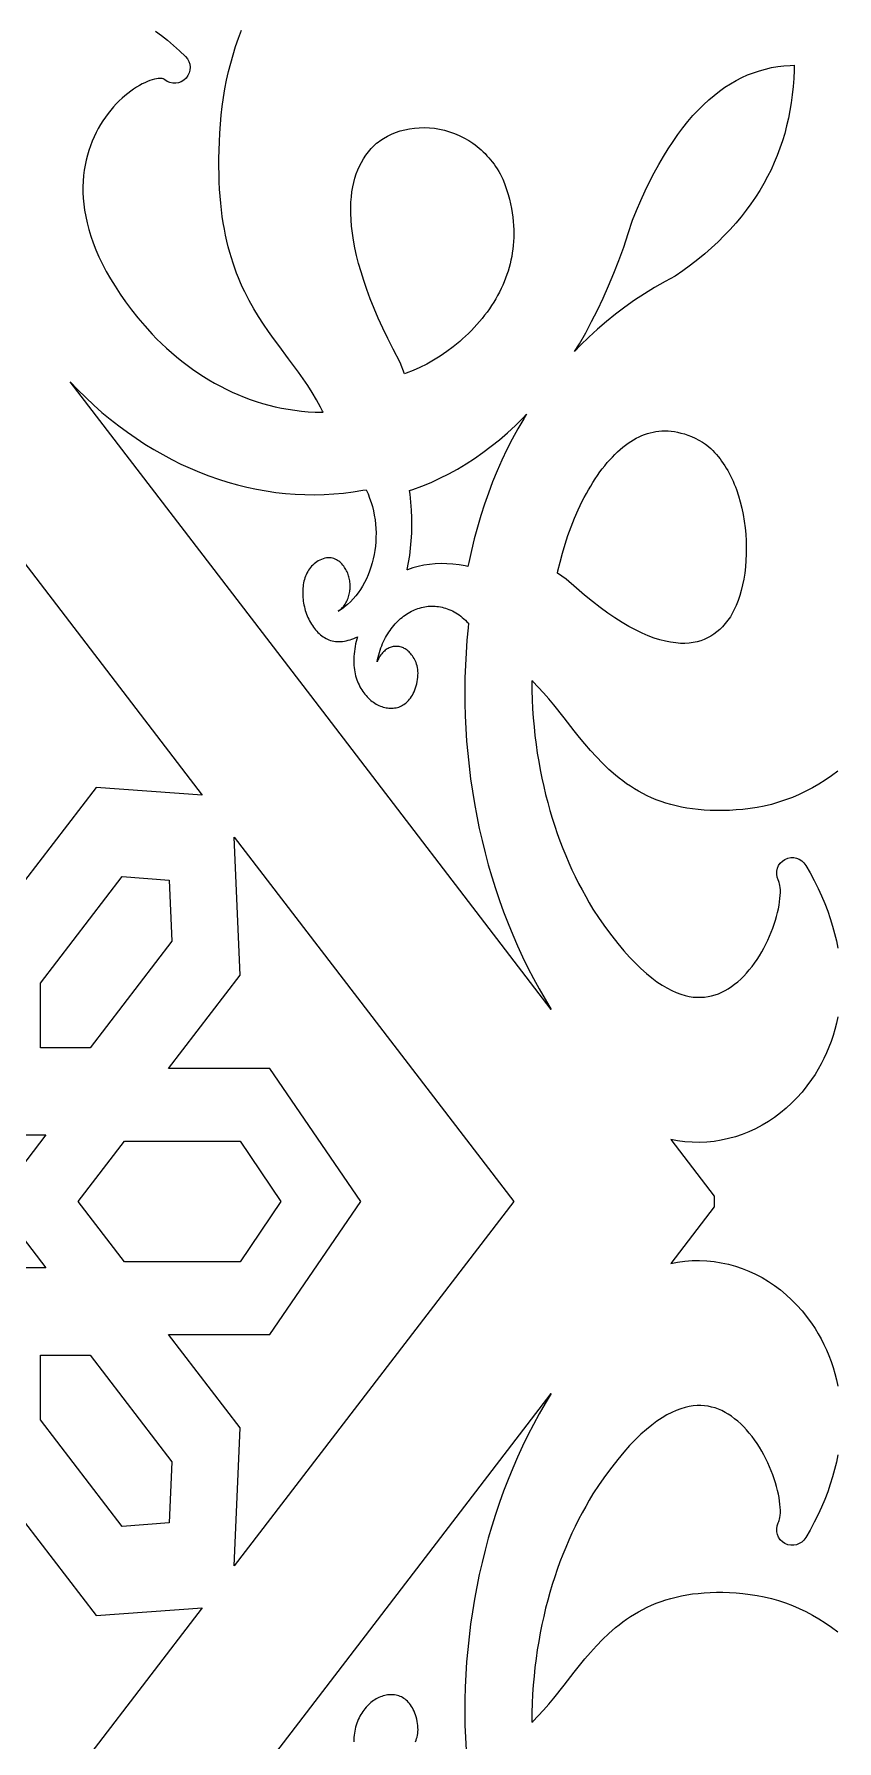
# Model space of a CAD drawing. Extents: x -400 to 400, y -350 to 350.
# Drawn here: x 140.9 to 244, y -234.4 to -15.4 of the extents above; entities that cross this region are included whole.
import ezdxf

# ---------------------------------------------------------------- set-up
doc = ezdxf.new("R2010")
doc.units = 0
doc.header["$MEASUREMENT"] = 0
doc.layers.add('LAYER_1', color=18, linetype='CONTINUOUS')

msp = doc.modelspace()

# ---------------------------------------------------------------- linework, layer by layer
at = {"layer": 'LAYER_1'}
for points in [[(156.48, -15), (157.25, -15.55), (158.03, -16.15), (158.8, -16.81), (159.57, -17.51), (160.32, -18.25, -0.955547), (157.65, -21.22), (157.54, -21.13), (157.53, -21.13), (157.5, -21.11), (157.44, -21.09), (157.34, -21.07), (157.2, -21.06), (157.03, -21.06), (156.83, -21.07), (156.6, -21.11), (156.34, -21.16), (156.05, -21.23), (155.75, -21.33), (155.43, -21.45), (155.1, -21.6), (154.75, -21.77), (154.4, -21.96), (154.03, -22.18), (153.66, -22.42), (153.29, -22.68), (152.92, -22.97), (152.54, -23.27), (152.17, -23.6), (151.8, -23.95), (151.43, -24.33), (151.07, -24.72), (150.72, -25.13), (150.38, -25.56), (150.04, -26.01), (149.72, -26.49), (149.41, -26.98), (149.12, -27.48), (148.84, -28.01), (148.58, -28.56), (148.34, -29.12), (148.11, -29.7), (147.91, -30.29), (147.73, -30.91), (147.57, -31.54), (147.43, -32.19), (147.32, -32.85), (147.24, -33.53), (147.18, -34.23), (147.15, -34.95), (147.16, -35.68), (147.19, -36.43), (147.26, -37.2), (147.37, -37.98), (147.51, -38.78), (147.69, -39.6), (147.91, -40.44), (148.17, -41.29), (148.47, -42.16), (148.82, -43.05), (149.21, -43.96), (149.65, -44.88), (150.14, -45.82), (150.68, -46.77), (151.28, -47.74), (151.93, -48.73), (152.63, -49.73), (153.39, -50.75), (154.21, -51.78), (155.1, -52.83), (156.03, -53.87), (156.62, -54.47), (157.25, -55.08), (157.88, -55.67), (158.53, -56.25), (159.18, -56.8), (159.85, -57.34), (160.53, -57.86), (161.22, -58.36), (161.91, -58.84), (162.62, -59.3), (163.34, -59.75), (164.06, -60.17), (164.8, -60.57), (165.54, -60.95), (166.3, -61.31), (167.06, -61.64), (167.84, -61.96), (168.62, -62.25), (169.41, -62.52), (170.21, -62.77), (171.02, -62.99), (171.84, -63.19), (172.67, -63.37), (173.51, -63.52), (174.36, -63.65), (175.22, -63.75), (176.09, -63.83), (176.97, -63.88), (177.85, -63.9), (177.99, -63.9), (177.92, -63.76), (177.67, -63.27), (177.14, -62.3), (176.6, -61.37), (176.03, -60.47), (175.44, -59.6), (174.84, -58.74), (173.57, -57.03), (172.29, -55.32), (171.63, -54.43), (170.99, -53.53), (170.34, -52.59), (169.71, -51.62), (169.1, -50.61), (168.5, -49.56), (167.94, -48.46), (167.66, -47.87), (167.39, -47.28), (167.14, -46.67), (166.89, -46.05), (166.65, -45.41), (166.43, -44.75), (166.21, -44.07), (166.01, -43.38), (165.82, -42.66), (165.64, -41.93), (165.47, -41.18), (165.32, -40.4), (165.18, -39.6), (165.05, -38.78), (164.94, -37.94), (164.85, -37.07), (164.77, -36.18), (164.71, -35.27), (164.66, -34.32), (164.63, -33.36), (164.61, -32.36), (164.62, -31.33), (164.64, -30.28), (164.68, -29.2), (164.73, -28.08), (164.81, -26.93), (164.91, -25.79), (165.04, -24.65), (165.2, -23.52), (165.39, -22.4), (165.61, -21.28), (165.86, -20.18), (166.13, -19.09), (166.43, -18.01), (166.76, -16.95), (167.12, -15.9), (167.51, -14.86)], [(244.07, -109.97), (243.28, -110.56), (242.48, -111.11), (241.66, -111.62), (240.83, -112.11), (239.98, -112.55), (239.12, -112.96), (238.25, -113.34), (237.36, -113.67), (236.47, -113.97), (235.57, -114.23), (234.65, -114.45), (233.73, -114.63), (232.82, -114.77), (231.9, -114.87), (231.02, -114.95), (230.16, -115), (229.32, -115.03), (228.5, -115.03), (227.7, -115.01), (226.92, -114.97), (226.17, -114.91), (225.43, -114.82), (224.71, -114.71), (224.01, -114.58), (223.33, -114.43), (222.66, -114.26), (222.02, -114.06), (221.39, -113.85), (220.78, -113.63), (220.18, -113.38), (219.61, -113.12), (219.05, -112.84), (218.5, -112.54), (217.98, -112.23), (217.46, -111.91), (216.97, -111.58), (216.49, -111.23), (216.02, -110.88), (215.55, -110.5), (214.69, -109.75), (213.87, -108.96), (213.08, -108.15), (212.33, -107.32), (211.62, -106.48), (210.92, -105.64), (210.24, -104.79), (208.93, -103.11), (207.62, -101.46), (206.96, -100.68), (206.29, -99.91), (205.61, -99.18), (204.91, -98.48), (204.78, -98.36), (204.78, -98.4), (204.8, -99.6), (204.84, -100.79), (204.9, -101.96), (204.98, -103.12), (205.08, -104.27), (205.2, -105.41), (205.34, -106.53), (205.5, -107.64), (205.68, -108.73), (205.87, -109.82), (206.09, -110.88), (206.32, -111.94), (206.57, -112.98), (206.84, -114.01), (207.12, -115.02), (207.42, -116.02), (207.73, -117.01), (208.07, -117.98), (208.41, -118.93), (208.78, -119.88), (209.15, -120.8), (209.54, -121.72), (209.95, -122.62), (210.37, -123.5), (210.8, -124.37), (211.25, -125.22), (211.71, -126.06), (212.18, -126.88), (212.65, -127.67), (213.46, -128.89), (214.26, -130.04), (215.05, -131.11), (215.83, -132.11), (216.6, -133.02), (217.35, -133.86), (218.09, -134.63), (218.81, -135.32), (219.51, -135.95), (220.2, -136.51), (220.87, -137), (221.52, -137.43), (222.15, -137.8), (222.76, -138.12), (223.35, -138.38), (223.92, -138.59), (224.47, -138.76), (225, -138.88), (225.51, -138.96), (226.01, -139), (226.49, -139), (226.96, -138.97), (227.42, -138.91), (227.87, -138.81), (228.32, -138.69), (228.75, -138.54), (229.18, -138.35), (229.61, -138.14), (230.02, -137.89), (230.43, -137.62), (230.84, -137.33), (231.23, -137), (231.62, -136.66), (232, -136.28), (232.37, -135.89), (232.72, -135.48), (233.07, -135.04), (233.4, -134.6), (233.72, -134.13), (234.03, -133.66), (234.32, -133.17), (234.6, -132.67), (234.86, -132.17), (235.11, -131.66), (235.33, -131.14), (235.55, -130.63), (235.74, -130.12), (235.92, -129.61), (236.08, -129.11), (236.23, -128.61), (236.35, -128.12), (236.46, -127.65), (236.54, -127.19), (236.61, -126.75), (236.66, -126.33), (236.7, -125.93), (236.71, -125.56), (236.71, -125.22), (236.69, -124.91), (236.66, -124.65), (236.62, -124.42), (236.57, -124.24), (236.53, -124.12), (236.44, -123.93, -0.963014), (239.97, -122.06), (240.53, -123.03), (241.06, -124.02), (241.55, -125.01), (242.01, -125.99), (242.42, -126.96), (242.79, -127.93), (243.12, -128.9), (243.42, -129.86), (243.68, -130.81), (243.9, -131.76), (244.08, -132.69)], [(244.08, -197.71), (243.9, -198.65), (243.68, -199.59), (243.42, -200.54), (243.12, -201.5), (242.79, -202.47), (242.42, -203.44), (242.01, -204.42), (241.55, -205.4), (241.06, -206.38), (240.53, -207.37), (239.97, -208.34, -0.963014), (236.44, -206.47), (236.53, -206.29), (236.57, -206.16), (236.62, -205.98), (236.66, -205.76), (236.69, -205.49), (236.71, -205.18), (236.71, -204.84), (236.7, -204.47), (236.66, -204.07), (236.61, -203.65), (236.54, -203.21), (236.46, -202.75), (236.35, -202.28), (236.23, -201.79), (236.08, -201.3), (235.92, -200.79), (235.74, -200.28), (235.55, -199.77), (235.33, -199.26), (235.11, -198.75), (234.86, -198.24), (234.6, -197.73), (234.32, -197.23), (234.03, -196.75), (233.72, -196.27), (233.4, -195.81), (233.07, -195.36), (232.72, -194.93), (232.37, -194.51), (232, -194.12), (231.62, -193.75), (231.23, -193.4), (230.84, -193.08), (230.43, -192.78), (230.02, -192.51), (229.61, -192.27), (229.18, -192.05), (228.75, -191.87), (228.32, -191.71), (227.87, -191.59), (227.42, -191.49), (226.96, -191.43), (226.49, -191.4), (226.01, -191.41), (225.51, -191.45), (225, -191.53), (224.47, -191.65), (223.92, -191.81), (223.35, -192.02), (222.76, -192.28), (222.15, -192.6), (221.52, -192.97), (220.87, -193.4), (220.2, -193.9), (219.51, -194.45), (218.81, -195.08), (218.09, -195.77), (217.35, -196.54), (216.6, -197.38), (215.83, -198.3), (215.05, -199.29), (214.26, -200.36), (213.46, -201.51), (212.65, -202.73), (212.18, -203.52), (211.71, -204.34), (211.25, -205.18), (210.8, -206.03), (210.37, -206.9), (209.95, -207.79), (209.54, -208.68), (209.15, -209.6), (208.78, -210.52), (208.41, -211.47), (208.07, -212.42), (207.73, -213.4), (207.42, -214.38), (207.12, -215.38), (206.84, -216.39), (206.57, -217.42), (206.32, -218.46), (206.09, -219.52), (205.87, -220.59), (205.68, -221.67), (205.5, -222.76), (205.34, -223.87), (205.2, -225), (205.08, -226.13), (204.98, -227.28), (204.9, -228.44), (204.84, -229.62), (204.8, -230.8), (204.78, -232), (204.78, -232.04), (204.91, -231.93), (205.61, -231.22), (206.29, -230.49), (206.96, -229.72), (207.62, -228.94), (208.93, -227.29), (210.24, -225.61), (210.92, -224.77), (211.62, -223.92), (212.33, -223.08), (213.08, -222.25), (213.87, -221.44), (214.69, -220.65), (215.55, -219.9), (216.02, -219.53), (216.49, -219.17), (216.97, -218.82), (217.46, -218.49), (217.98, -218.17), (218.5, -217.86), (219.05, -217.56), (219.61, -217.29), (220.18, -217.02), (220.78, -216.78), (221.39, -216.55), (222.02, -216.34), (222.66, -216.15), (223.33, -215.97), (224.01, -215.82), (224.71, -215.69), (225.43, -215.58), (226.17, -215.5), (226.92, -215.43), (227.7, -215.39), (228.5, -215.37), (229.32, -215.37), (230.16, -215.4), (231.02, -215.45), (231.9, -215.53), (232.82, -215.63), (233.73, -215.77), (234.65, -215.95), (235.57, -216.17), (236.47, -216.43), (237.36, -216.73), (238.25, -217.06), (239.12, -217.44), (239.98, -217.85), (240.83, -218.3), (241.66, -218.78), (242.48, -219.29), (243.28, -219.84), (244.07, -220.43)]]:
    msp.add_lwpolyline(points, format="xyb", dxfattribs=at)
for points in [[(238.47, -20.01), (238.42, -21.07), (238.35, -22.11), (238.24, -23.15), (238.11, -24.17), (237.94, -25.17), (237.75, -26.16), (237.52, -27.14), (237.27, -28.11), (236.98, -29.07), (236.66, -30.01), (236.31, -30.94), (235.93, -31.86), (235.51, -32.77), (235.06, -33.66), (234.58, -34.55), (234.07, -35.42), (233.52, -36.29), (232.94, -37.14), (232.32, -37.98), (231.67, -38.81), (230.98, -39.63), (230.26, -40.44), (229.5, -41.23), (228.71, -42.02), (227.88, -42.79), (227.01, -43.55), (226.11, -44.3), (225.17, -45.03), (224.19, -45.76), (223.22, -46.43), (221.92, -47.12), (220.57, -47.89), (219.26, -48.69), (217.99, -49.53), (216.75, -50.41), (215.54, -51.32), (214.37, -52.27), (213.23, -53.25), (212.13, -54.26), (211.06, -55.31), (210.29, -56.1), (210.9, -55.11), (211.71, -53.71), (212.48, -52.27), (213.24, -50.79), (213.96, -49.26), (214.66, -47.69), (215.33, -46.07), (215.98, -44.41), (216.6, -42.7), (217.18, -40.95), (217.71, -39.26), (218.23, -37.99), (218.78, -36.72), (219.35, -35.49), (219.92, -34.31), (220.51, -33.18), (221.1, -32.1), (221.7, -31.06), (222.31, -30.08), (222.93, -29.13), (223.56, -28.24), (224.19, -27.39), (224.84, -26.59), (225.49, -25.83), (226.16, -25.11), (226.83, -24.44), (227.51, -23.82), (228.2, -23.23), (228.89, -22.69), (229.6, -22.19), (230.31, -21.74), (231.04, -21.32), (231.77, -20.95), (232.51, -20.61), (233.26, -20.32), (234.02, -20.06), (234.79, -19.85), (235.58, -19.67), (236.37, -19.54), (237.17, -19.44), (237.99, -19.38), (238.47, -19.37)], [(191.64, -27.39), (192.29, -27.45), (192.94, -27.56), (193.59, -27.7), (194.23, -27.89), (194.86, -28.11), (195.48, -28.37), (196.08, -28.67), (196.69, -29.02), (196.95, -29.19), (197.23, -29.38), (197.51, -29.58), (197.78, -29.79), (198.05, -30.01), (198.3, -30.23), (198.56, -30.47), (198.8, -30.71), (199.04, -30.97), (199.28, -31.23), (199.5, -31.5), (199.72, -31.78), (199.94, -32.07), (200.15, -32.36), (200.35, -32.67), (200.54, -32.99), (200.72, -33.31), (200.9, -33.65), (201.08, -34), (201.17, -34.2), (201.35, -34.69), (201.56, -35.33), (201.74, -35.95), (201.91, -36.56), (202.05, -37.16), (202.17, -37.74), (202.26, -38.31), (202.34, -38.87), (202.4, -39.41), (202.45, -39.95), (202.47, -40.47), (202.48, -40.99), (202.47, -41.49), (202.45, -41.99), (202.41, -42.48), (202.36, -42.97), (202.29, -43.45), (202.21, -43.92), (202.12, -44.39), (202.01, -44.86), (201.89, -45.32), (201.75, -45.78), (201.6, -46.24), (201.43, -46.7), (201.26, -47.15), (201.06, -47.6), (200.86, -48.04), (200.64, -48.48), (200.4, -48.92), (200.16, -49.36), (199.9, -49.79), (199.63, -50.21), (199.34, -50.64), (199.05, -51.05), (198.74, -51.46), (198.42, -51.87), (198.09, -52.26), (197.75, -52.65), (197.4, -53.04), (197.04, -53.41), (196.68, -53.78), (196.3, -54.14), (195.91, -54.49), (195.54, -54.82), (194.71, -55.49), (193.89, -56.11), (193.04, -56.69), (192.18, -57.22), (191.3, -57.71), (190.43, -58.15), (189.55, -58.55), (188.68, -58.89), (188.46, -58.97), (187.87, -57.5), (186.97, -55.8), (186.29, -54.44), (185.66, -53.12), (185.07, -51.83), (184.54, -50.57), (184.05, -49.35), (183.61, -48.16), (183.22, -47.01), (182.87, -45.9), (182.56, -44.82), (182.3, -43.78), (182.08, -42.79), (181.9, -41.83), (181.76, -40.91), (181.65, -40.03), (181.58, -39.19), (181.54, -38.4), (181.54, -37.64), (181.57, -36.92), (181.62, -36.24), (181.7, -35.6), (181.8, -34.98), (181.93, -34.4), (182.08, -33.85), (182.25, -33.31), (182.45, -32.8), (182.67, -32.31), (182.92, -31.83), (183.19, -31.36), (183.49, -30.91), (183.82, -30.46), (184.17, -30.04), (184.3, -29.91), (184.48, -29.73), (184.67, -29.55), (184.87, -29.38), (185.08, -29.22), (185.27, -29.07), (185.76, -28.75), (186.25, -28.47), (186.77, -28.22), (187.31, -27.99), (187.88, -27.8), (188.47, -27.64), (189.08, -27.51), (189.71, -27.43), (190.34, -27.38), (190.99, -27.36)], [(146.5, -61.03), (147.51, -62.03), (148.55, -62.99), (149.6, -63.92), (150.67, -64.81), (151.75, -65.66), (152.86, -66.47), (153.97, -67.24), (155.1, -67.98), (156.24, -68.68), (157.4, -69.34), (158.57, -69.96), (159.74, -70.55), (160.93, -71.09), (162.13, -71.6), (163.33, -72.06), (164.55, -72.49), (165.76, -72.87), (166.99, -73.22), (168.22, -73.52), (169.45, -73.78), (170.69, -74.01), (171.93, -74.19), (173.18, -74.33), (174.42, -74.42), (175.66, -74.48), (176.91, -74.49), (178.15, -74.46), (179.39, -74.39), (180.63, -74.28), (181.86, -74.12), (183.09, -73.92), (183.52, -73.87), (183.76, -74.39), (183.97, -74.93), (184.16, -75.47), (184.32, -76.02), (184.46, -76.57), (184.57, -77.13), (184.66, -77.7), (184.72, -78.26), (184.77, -78.83), (184.79, -79.39), (184.78, -79.96), (184.76, -80.52), (184.71, -81.08), (184.64, -81.63), (184.55, -82.18), (184.43, -82.72), (184.3, -83.25), (184.14, -83.77), (183.97, -84.29), (183.77, -84.79), (183.56, -85.28), (183.32, -85.75), (183.07, -86.21), (182.79, -86.65), (182.5, -87.07), (182.18, -87.48), (181.85, -87.86), (181.51, -88.23), (181.14, -88.57), (180.75, -88.89), (180.56, -89.04), (180.35, -89.18), (180.14, -89.32), (179.93, -89.45), (180.12, -89.31), (180.3, -89.16), (180.48, -88.98), (180.65, -88.79), (180.74, -88.65), (180.84, -88.52), (180.92, -88.37), (181, -88.22), (181.08, -88.07), (181.14, -87.92), (181.2, -87.76), (181.26, -87.6), (181.31, -87.43), (181.35, -87.27), (181.38, -87.1), (181.41, -86.93), (181.43, -86.76), (181.45, -86.59), (181.46, -86.41), (181.46, -86.24), (181.46, -86.07), (181.45, -85.89), (181.44, -85.72), (181.41, -85.55), (181.39, -85.38), (181.35, -85.21), (181.31, -85.04), (181.26, -84.88), (181.21, -84.72), (181.15, -84.56), (181.08, -84.4), (181, -84.24), (180.92, -84.09), (180.84, -83.95), (180.74, -83.81), (180.64, -83.67), (180.53, -83.52), (180.41, -83.38), (180.29, -83.25), (180.15, -83.12), (180.01, -83.01), (179.86, -82.91), (179.7, -82.83), (179.54, -82.75), (179.37, -82.69), (179.19, -82.64), (179.01, -82.61), (178.82, -82.6), (178.62, -82.6), (178.42, -82.61), (178.21, -82.65), (178, -82.7), (177.78, -82.79), (177.57, -82.88), (177.37, -82.99), (177.18, -83.11), (177, -83.23), (176.83, -83.37), (176.67, -83.51), (176.52, -83.67), (176.38, -83.83), (176.25, -84), (176.13, -84.18), (176.02, -84.36), (175.92, -84.55), (175.82, -84.75), (175.74, -84.95), (175.66, -85.16), (175.6, -85.37), (175.54, -85.59), (175.49, -85.81), (175.45, -86.04), (175.42, -86.27), (175.39, -86.5), (175.38, -86.73), (175.37, -86.97), (175.37, -87.21), (175.38, -87.45), (175.39, -87.69), (175.42, -87.93), (175.45, -88.17), (175.49, -88.41), (175.53, -88.64), (175.59, -88.88), (175.65, -89.12), (175.71, -89.35), (175.79, -89.58), (175.87, -89.81), (175.96, -90.03), (176.05, -90.26), (176.15, -90.47), (176.26, -90.68), (176.37, -90.89), (176.49, -91.09), (176.62, -91.29), (176.75, -91.48), (176.89, -91.66), (177.03, -91.84), (177.18, -92), (177.33, -92.16), (177.49, -92.32), (177.66, -92.46), (177.83, -92.59), (178, -92.72), (178.18, -92.83), (178.37, -92.94), (178.56, -93.03), (178.75, -93.11), (178.95, -93.18), (179.16, -93.24), (179.37, -93.29), (179.58, -93.32), (179.8, -93.34), (180.02, -93.34), (180.24, -93.34), (180.47, -93.31), (180.72, -93.28), (180.97, -93.23), (181.22, -93.17), (181.46, -93.11), (181.7, -93.02), (181.94, -92.93), (182.18, -92.83), (182.41, -92.71), (182.32, -93.02), (182.24, -93.32), (182.17, -93.64), (182.11, -93.95), (182.06, -94.27), (182.01, -94.59), (181.98, -94.92), (181.95, -95.24), (181.93, -95.54), (181.93, -95.84), (181.93, -96.12), (181.95, -96.41), (181.97, -96.68), (182.01, -96.96), (182.05, -97.22), (182.11, -97.48), (182.17, -97.74), (182.24, -97.98), (182.32, -98.23), (182.41, -98.46), (182.5, -98.69), (182.61, -98.91), (182.72, -99.13), (182.83, -99.34), (182.96, -99.54), (183.08, -99.73), (183.22, -99.92), (183.36, -100.1), (183.51, -100.27), (183.66, -100.43), (183.81, -100.59), (183.97, -100.74), (184.13, -100.88), (184.3, -101.01), (184.47, -101.13), (184.64, -101.24), (184.81, -101.35), (184.99, -101.45), (185.17, -101.53), (185.35, -101.61), (185.53, -101.68), (185.72, -101.74), (185.9, -101.79), (186.08, -101.83), (186.27, -101.86), (186.45, -101.88), (186.64, -101.89), (186.82, -101.89), (187, -101.88), (187.18, -101.86), (187.36, -101.83), (187.53, -101.79), (187.71, -101.74), (187.88, -101.67), (188.04, -101.6), (188.21, -101.51), (188.37, -101.41), (188.52, -101.3), (188.67, -101.18), (188.82, -101.05), (188.96, -100.9), (189.1, -100.75), (189.23, -100.58), (189.35, -100.39), (189.47, -100.2), (189.58, -99.99), (189.69, -99.77), (189.78, -99.54), (189.87, -99.29), (189.95, -99.03), (190.03, -98.76), (190.09, -98.47), (190.13, -98.19), (190.16, -97.92), (190.17, -97.66), (190.18, -97.4), (190.16, -97.15), (190.14, -96.91), (190.1, -96.68), (190.06, -96.46), (190, -96.25), (189.93, -96.04), (189.86, -95.85), (189.77, -95.66), (189.68, -95.49), (189.58, -95.32), (189.47, -95.16), (189.35, -95.02), (189.25, -94.89), (189.14, -94.77), (189.03, -94.65), (188.91, -94.55), (188.79, -94.45), (188.67, -94.36), (188.55, -94.28), (188.42, -94.21), (188.3, -94.15), (188.17, -94.1), (188.04, -94.05), (187.91, -94.01), (187.78, -93.99), (187.64, -93.97), (187.51, -93.95), (187.38, -93.95), (187.25, -93.95), (187.11, -93.97), (186.98, -93.99), (186.85, -94.02), (186.72, -94.06), (186.59, -94.1), (186.46, -94.16), (186.34, -94.22), (186.21, -94.29), (186.09, -94.37), (185.97, -94.46), (185.86, -94.55), (185.74, -94.65), (185.63, -94.77), (185.53, -94.89), (185.42, -95.02), (185.27, -95.23), (185.14, -95.46), (185.02, -95.7), (184.92, -95.94), (184.99, -95.63), (185.06, -95.32), (185.14, -95.02), (185.23, -94.72), (185.32, -94.43), (185.42, -94.15), (185.53, -93.87), (185.64, -93.6), (185.76, -93.34), (185.88, -93.08), (186.01, -92.83), (186.15, -92.59), (186.29, -92.35), (186.43, -92.12), (186.59, -91.9), (186.74, -91.69), (186.9, -91.48), (187.07, -91.28), (187.23, -91.08), (187.41, -90.9), (187.58, -90.72), (187.77, -90.55), (187.95, -90.38), (188.14, -90.23), (188.33, -90.08), (188.52, -89.94), (188.72, -89.8), (188.92, -89.68), (189.12, -89.56), (189.33, -89.45), (189.54, -89.35), (189.75, -89.26), (189.96, -89.17), (190.17, -89.1), (190.39, -89.03), (190.61, -88.97), (190.83, -88.92), (191.05, -88.87), (191.27, -88.84), (191.49, -88.81), (191.71, -88.8), (191.93, -88.79), (192.16, -88.79), (192.38, -88.8), (192.61, -88.82), (192.83, -88.85), (193.05, -88.89), (193.28, -88.93), (193.5, -88.99), (193.72, -89.05), (193.94, -89.13), (194.16, -89.21), (194.38, -89.31), (194.6, -89.41), (194.81, -89.52), (195.03, -89.65), (195.24, -89.78), (195.45, -89.92), (195.66, -90.07), (195.86, -90.24), (196.07, -90.41), (196.27, -90.59), (196.46, -90.79), (196.66, -90.99), (196.62, -91.56), (196.47, -93.16), (196.35, -94.77), (196.26, -96.38), (196.2, -98), (196.18, -99.62), (196.19, -101.24), (196.24, -102.86), (196.31, -104.48), (196.42, -106.1), (196.56, -107.72), (196.73, -109.33), (196.93, -110.94), (197.16, -112.54), (197.43, -114.14), (197.72, -115.73), (198.05, -117.31), (198.4, -118.88), (198.79, -120.44), (199.21, -121.99), (199.66, -123.52), (200.13, -125.04), (200.64, -126.55), (201.18, -128.04), (201.74, -129.51), (202.34, -130.96), (202.96, -132.4), (203.61, -133.81), (204.3, -135.21), (205.01, -136.58), (205.74, -137.93), (206.51, -139.25), (207.3, -140.55), (176.4, -100.27), (145.5, -59.99)], [(203.76, -64.73), (203, -66.03), (202.29, -67.35), (201.6, -68.69), (200.95, -70.05), (200.34, -71.44), (199.76, -72.85), (199.22, -74.27), (198.71, -75.71), (198.24, -77.17), (197.8, -78.65), (197.4, -80.14), (197.04, -81.65), (196.71, -83.17), (196.6, -83.72), (196.24, -83.63), (195.45, -83.49), (194.67, -83.4), (193.9, -83.34), (193.14, -83.33), (192.39, -83.37), (191.65, -83.44), (190.92, -83.55), (190.21, -83.7), (189.51, -83.89), (188.82, -84.11), (188.79, -84.13), (188.8, -84.08), (188.97, -83.19), (189.12, -82.28), (189.23, -81.35), (189.32, -80.4), (189.37, -79.44), (189.4, -78.46), (189.39, -77.47), (189.35, -76.46), (189.28, -75.44), (189.17, -74.41), (189.1, -73.95), (189.53, -73.81), (190.69, -73.38), (191.85, -72.9), (192.99, -72.38), (194.13, -71.81), (195.25, -71.2), (196.35, -70.54), (197.45, -69.83), (198.52, -69.07), (199.59, -68.27), (200.63, -67.43), (201.66, -66.54), (202.68, -65.6), (203.67, -64.62), (204.13, -64.14)], [(162.47, -113.06), (148.86, -112.06), (139.67, -124.04), (139.67, -107.09), (126.67, -91.96), (113.66, -107.09), (113.66, -124.04), (104.47, -112.06), (90.86, -113.06), (126.67, -66.39)], [(222.29, -66.3), (222.69, -66.33), (223.1, -66.38), (223.52, -66.46), (223.94, -66.57), (224.38, -66.69), (224.83, -66.85), (225.28, -67.03), (225.75, -67.24), (226.23, -67.49), (226.72, -67.76), (227.09, -67.99), (227.25, -68.11), (227.52, -68.34), (227.78, -68.57), (228.03, -68.81), (228.27, -69.07), (228.51, -69.33), (228.73, -69.6), (228.96, -69.88), (229.17, -70.16), (229.38, -70.46), (229.58, -70.76), (229.77, -71.08), (229.96, -71.4), (230.14, -71.73), (230.32, -72.06), (230.48, -72.41), (230.64, -72.76), (230.8, -73.12), (230.94, -73.49), (231.07, -73.83), (231.34, -74.63), (231.57, -75.41), (231.77, -76.22), (231.94, -77.04), (232.08, -77.88), (232.19, -78.72), (232.27, -79.57), (232.32, -80.42), (232.34, -81.27), (232.33, -82.11), (232.29, -82.94), (232.23, -83.75), (232.13, -84.54), (232.01, -85.31), (231.86, -86.06), (231.69, -86.77), (231.49, -87.44), (231.28, -88.08), (231.03, -88.72), (230.92, -88.96), (230.79, -89.24), (230.66, -89.49), (230.53, -89.74), (230.39, -89.98), (230.29, -90.15), (229.97, -90.6), (229.62, -91.03), (229.27, -91.43), (228.92, -91.78), (228.55, -92.1), (228.17, -92.39), (227.78, -92.65), (227.37, -92.87), (226.94, -93.07), (226.49, -93.24), (226.02, -93.37), (225.53, -93.47), (225.01, -93.54), (224.46, -93.58), (223.88, -93.57), (223.27, -93.52), (222.62, -93.43), (221.95, -93.3), (221.25, -93.11), (220.51, -92.88), (219.74, -92.59), (218.95, -92.25), (218.12, -91.85), (217.27, -91.39), (216.38, -90.88), (215.47, -90.31), (214.54, -89.67), (213.57, -88.97), (212.58, -88.21), (211.57, -87.39), (210.53, -86.5), (209.22, -85.33), (208.1, -84.56), (208.15, -84.27), (208.42, -83.14), (208.72, -81.99), (209.06, -80.85), (209.43, -79.72), (209.84, -78.59), (210.29, -77.49), (210.76, -76.41), (211.28, -75.33), (211.53, -74.84), (211.8, -74.34), (212.07, -73.85), (212.36, -73.37), (212.64, -72.9), (212.94, -72.45), (213.24, -72), (213.54, -71.57), (213.85, -71.16), (214.17, -70.76), (214.49, -70.37), (214.81, -70), (215.14, -69.65), (215.47, -69.31), (215.8, -68.99), (216.14, -68.69), (216.48, -68.4), (216.82, -68.13), (217.16, -67.88), (217.51, -67.65), (217.86, -67.43), (218.21, -67.24), (218.56, -67.06), (218.92, -66.9), (219.28, -66.76), (219.64, -66.63), (220, -66.53), (220.37, -66.44), (220.74, -66.37), (221.12, -66.32), (221.5, -66.29), (221.89, -66.28)], [(202.48, -165.2), (166.59, -211.98), (167.36, -194.24), (158.16, -182.26), (171.17, -182.26), (182.85, -165.2), (171.17, -148.15), (158.16, -148.15), (167.36, -136.17), (166.59, -118.43)], [(158.24, -123.94), (158.58, -131.8), (148.08, -145.49), (141.71, -145.49), (141.71, -137.19), (152.21, -123.5)], [(133.14, -156.66), (142.39, -156.66), (135.84, -165.19), (135.85, -165.2), (135.84, -165.21), (142.39, -173.74), (133.14, -173.74), (133.14, -185.8), (126.67, -177.38), (120.2, -185.8), (120.2, -173.74), (110.95, -173.74), (117.49, -165.21), (117.49, -165.2), (117.49, -165.19), (110.95, -156.66), (120.2, -156.66), (120.2, -144.6), (126.67, -153.03), (133.14, -144.6)], [(172.57, -165.2), (167.33, -172.96), (152.48, -172.96), (146.53, -165.2), (152.48, -157.45), (167.33, -157.45)], [(158.58, -198.6), (158.24, -206.46), (152.21, -206.91), (141.71, -193.22), (141.71, -184.91), (148.08, -184.91)], [(148.86, -218.34), (162.47, -217.34), (126.67, -264.01), (90.86, -217.34), (104.47, -218.34), (113.66, -206.36), (113.66, -223.31), (126.67, -238.44), (139.67, -223.31), (139.67, -206.36)]]:
    msp.add_lwpolyline(points, close=True, dxfattribs=at)
for points in [[(244.08, -141.51), (243.91, -142.32), (243.71, -143.12), (243.48, -143.9), (243.23, -144.66), (242.95, -145.41), (242.64, -146.14), (242.31, -146.86), (241.95, -147.55), (241.58, -148.23), (241.18, -148.89), (240.73, -149.56), (239.5, -151.16), (238.83, -151.9), (238.15, -152.59), (237.45, -153.24), (236.71, -153.84), (235.95, -154.41), (235.17, -154.94), (234.36, -155.42), (233.53, -155.86), (232.68, -156.25), (231.81, -156.6), (230.93, -156.89), (230.04, -157.14), (229.13, -157.34), (228.2, -157.49), (227.27, -157.58), (226.34, -157.62), (225.4, -157.61), (224.45, -157.54), (223.51, -157.41), (222.63, -157.23), (228.21, -164.51), (228.21, -165.2), (228.21, -165.89), (222.63, -173.17), (223.51, -172.99), (224.45, -172.87), (225.4, -172.79), (226.34, -172.78), (227.27, -172.82), (228.2, -172.91), (229.13, -173.06), (230.04, -173.26), (230.93, -173.51), (231.81, -173.81), (232.68, -174.15), (233.53, -174.55), (234.36, -174.98), (235.17, -175.47), (235.95, -175.99), (236.71, -176.56), (237.45, -177.17), (238.15, -177.81), (238.83, -178.5), (239.5, -179.24), (240.73, -180.84), (241.18, -181.51), (241.58, -182.17), (241.95, -182.85), (242.31, -183.54), (242.64, -184.26), (242.95, -184.99), (243.23, -185.74), (243.48, -186.5), (243.71, -187.29), (243.91, -188.08), (244.08, -188.9)], [(145.5, -270.41), (176.4, -230.13), (207.3, -189.85), (206.51, -191.15), (205.74, -192.47), (205.01, -193.82), (204.3, -195.19), (203.61, -196.59), (202.96, -198), (202.34, -199.44), (201.74, -200.89), (201.18, -202.37), (200.64, -203.85), (200.13, -205.36), (199.66, -206.88), (199.21, -208.42), (198.79, -209.96), (198.4, -211.52), (198.05, -213.09), (197.72, -214.67), (197.43, -216.26), (197.16, -217.86), (196.93, -219.46), (196.73, -221.07), (196.56, -222.69), (196.42, -224.3), (196.31, -225.92), (196.24, -227.54), (196.19, -229.17), (196.18, -230.79), (196.2, -232.41), (196.26, -234.02), (196.35, -235.64)], [(189.86, -234.55), (189.93, -234.36), (190, -234.15), (190.06, -233.94), (190.1, -233.72), (190.14, -233.49), (190.16, -233.25), (190.18, -233), (190.17, -232.74), (190.16, -232.48), (190.13, -232.21), (190.09, -231.93), (190.03, -231.65), (189.95, -231.37), (189.87, -231.11), (189.78, -230.87), (189.69, -230.63), (189.58, -230.41), (189.47, -230.2), (189.35, -230.01), (189.23, -229.83), (189.1, -229.66), (188.96, -229.5), (188.82, -229.35), (188.67, -229.22), (188.52, -229.1), (188.37, -228.99), (188.21, -228.89), (188.04, -228.8), (187.88, -228.73), (187.71, -228.66), (187.53, -228.61), (187.36, -228.57), (187.18, -228.54), (187, -228.52), (186.82, -228.51), (186.64, -228.51), (186.45, -228.52), (186.27, -228.54), (186.08, -228.57), (185.9, -228.61), (185.72, -228.66), (185.53, -228.72), (185.35, -228.79), (185.17, -228.87), (184.99, -228.96), (184.81, -229.05), (184.64, -229.16), (184.47, -229.27), (184.3, -229.4), (184.13, -229.53), (183.97, -229.67), (183.81, -229.81), (183.66, -229.97), (183.51, -230.13), (183.36, -230.31), (183.22, -230.48), (183.08, -230.67), (182.96, -230.87), (182.83, -231.07), (182.72, -231.28), (182.61, -231.49), (182.5, -231.71), (182.41, -231.94), (182.32, -232.18), (182.24, -232.42), (182.17, -232.67), (182.11, -232.92), (182.05, -233.18), (182.01, -233.45), (181.97, -233.72), (181.95, -234), (181.93, -234.28), (181.93, -234.57)]]:
    msp.add_lwpolyline(points, dxfattribs=at)

doc.saveas('drawing.dxf')
